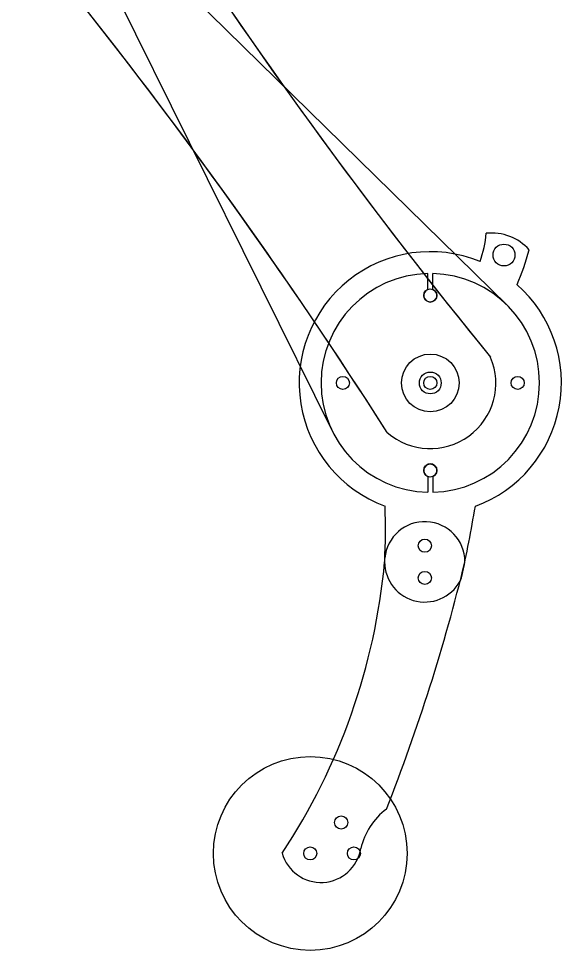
# Model space of a CAD drawing. Header units: inches. Extents: x -71.7 to -7.1, y 37.6 to 103.
# Drawn here: x -22.1 to -9.68, y 37.62 to 58.91 of the extents above; entities that cross this region are included whole.
import ezdxf

# ---------------------------------------------------------------- set-up
doc = ezdxf.new("R2010")
doc.units = ezdxf.units.IN
doc.header["$MEASUREMENT"] = 0

msp = doc.modelspace()

# ---------------------------------------------------------------- linework, layer by layer
at = {"color": 1}
for q in [(-14.92, 49.476), (-10.911, 52.353)]:
    msp.add_line((-21.476, 62.71), q, dxfattribs=at)
for p, q in [((-12.74, 52.724), (-12.74, 53.085)), ((-12.62, 52.724), (-12.62, 53.085)), ((-12.74, 48.449), (-12.74, 48.087)), ((-12.62, 48.449), (-12.62, 48.087))]:
    msp.add_line(p, q)
for centre, radius in [((-10.994, 53.509), 0.25), ((-10.994, 53.509), 0.25), ((-12.68, 52.586), 0.15), ((-12.68, 52.586), 0.15), ((-12.68, 50.586), 0.66), ((-14.68, 50.586), 0.15), ((-14.68, 50.586), 0.15), ((-14.68, 50.586), 0.15), ((-12.68, 50.586), 0.25), ((-12.68, 50.586), 0.25), ((-12.68, 50.586), 0.25), ((-12.68, 50.586), 0.25), ((-12.68, 50.586), 0.15), ((-10.68, 50.586), 0.15), ((-10.68, 50.586), 0.15), ((-10.68, 50.586), 0.15), ((-12.68, 48.586), 0.15), ((-12.68, 48.586), 0.15), ((-12.806, 46.866), 0.15), ((-12.806, 46.866), 0.15), ((-12.806, 46.866), 0.15), ((-12.806, 46.129), 0.15), ((-12.806, 46.129), 0.15), ((-12.806, 46.129), 0.15), ((-15.427, 39.832), 2.215), ((-15.427, 39.832), 2.215), ((-14.72, 40.539), 0.15), ((-15.427, 39.832), 0.15), ((-15.427, 39.832), 0.15), ((-15.427, 39.832), 0.15), ((-14.427, 39.832), 0.15), ((-14.427, 39.832), 0.15)]:
    msp.add_circle(centre, radius)
for centre, radius, start, end in [((82.572, 127.841), 121.202, 212.37387, 219.24049), ((82.572, 127.841), 121.202, 213.25203, 219.24049), ((-114.269, -14.953), 119.455, 32.62767, 39.50497), ((-114.269, -14.953), 119.455, 32.62767, 38.70368), ((-14.117, 54.276), 2.732, 340.4478, 354.3319), ((-14.117, 54.276), 2.732, 340.4478, 354.3319), ((-11.275, 52.866), 1.147, 41.6427, 96.1528), ((-11.275, 52.866), 1.147, 41.6427, 96.1528), ((-12.68, 50.586), 3, 67.7123, 249.8144), ((-12.68, 50.586), 3, 67.7123, 249.8144), ((-15.44, 54.946), 5.192, 336.0272, 345.3004), ((-15.44, 54.946), 5.192, 336.0272, 345.3004), ((-12.68, 50.586), 2.5, 91.3752, 268.6248), ((-12.68, 50.586), 2.5, 271.3752, 88.6248), ((-12.68, 50.586), 3, 290.1115, 48.5989), ((-12.68, 50.586), 3, 290.1115, 48.5989), ((-12.68, 52.586), 0.15, 113.5782, 66.4218), ((-12.68, 50.586), 1.5, 228.9851, 22.9534), ((-12.68, 50.586), 1.5, 228.9851, 22.9534), ((-12.68, 48.586), 0.15, 293.5782, 246.4218), ((-29.331, 47.246), 15.625, 357.2534, 1.9242), ((-29.331, 47.246), 15.625, 357.2534, 1.9242), ((-54.26, 55.109), 43.239, 348.0158, 350.2261), ((-54.26, 55.109), 43.239, 348.0158, 350.2261), ((-12.806, 46.497), 0.919, 360, 174.8116), ((-28.085, 47.816), 14.421, 326.4165, 354.7527), ((-29.331, 47.246), 15.625, 357.2534, 357.5583), ((-12.806, 46.497), 0.919, 180, 336.5268), ((-12.806, 46.497), 0.919, 180, 336.5268), ((-54.023, 56.767), 43.369, 338.4638, 346.3023), ((-12.716, 39.57), 1.601, 127.1169, 166.4918), ((-15.183, 40.092), 0.923, 195.9103, 350.7851)]:
    msp.add_arc(centre, radius, start, end)

doc.saveas('drawing.dxf')
